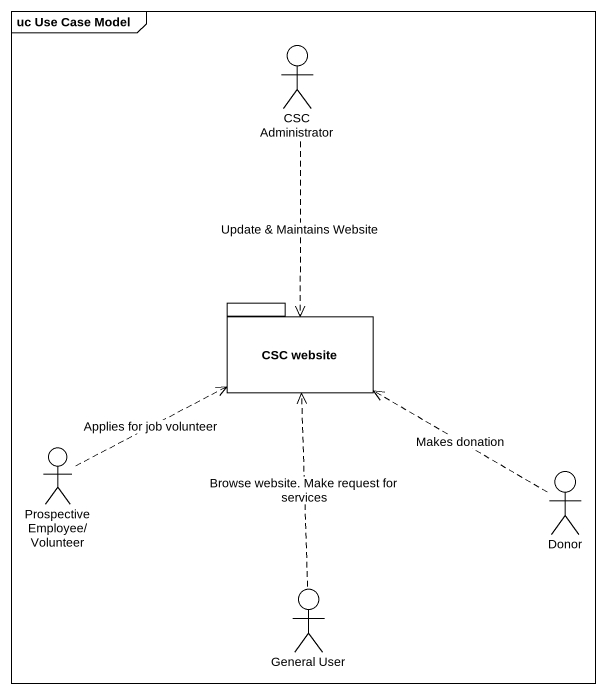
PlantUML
@startuml
mainframe uc Use Case Model
actor "CSC Administrator" as CSC_Administrator
package "CSC website" as CSC_website {
}
actor "Prospective Employee/Volunteer" as Prospective_Employee
actor Donor
actor "General User" as General_User
CSC_Administrator ..> CSC_website : Update & Maintains Website
Prospective_Employee .up.> CSC_website : Applies for job volunteer
Donor .up.> CSC_website : Makes donation
General_User .up.> CSC_website : Browse website. Make request for services
@enduml
